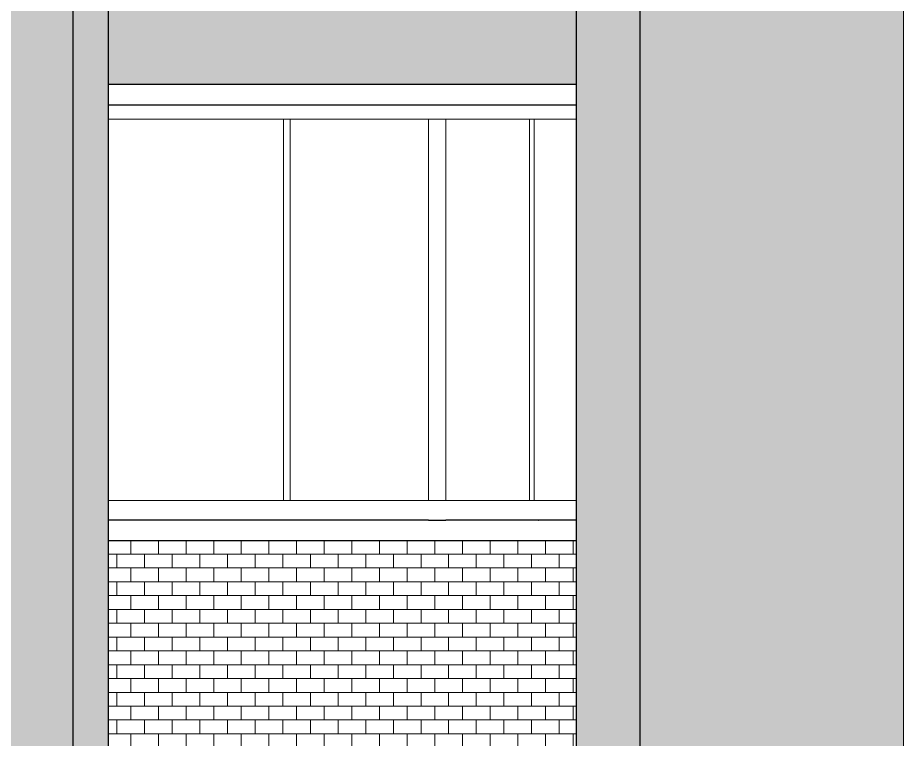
# Model space of a CAD drawing. Header units: inches. Extents: x 153221 to 157601, y -20468 to 0.
# Drawn here: x 153977.2 to 154099.8, y -20274.6 to -20174.7 of the extents above; entities that cross this region are included whole.
import ezdxf

# ---------------------------------------------------------------- set-up
doc = ezdxf.new("R2010")
doc.units = ezdxf.units.IN
doc.header["$MEASUREMENT"] = 0
for name, color, linetype, lineweight in [('DOOR-WIN RA', 3, 'Continuous', 20), ('ELE1 RA', 1, 'Continuous', 30), ('ELE2 RA', 130, 'Continuous', 20), ('HATCH RA', 8, 'Continuous', 5)]:
    doc.layers.add(name, color=color, linetype=linetype, lineweight=lineweight)
pattern_1 = [(0, (-3762.0682, 67.065), (0, 2), []), (90, (-3762.0682, 67.065), (-2, 2), [2, -2])]

# ---------------------------------------------------------------- blocks, each defined once
blk = doc.blocks.new('SKBVVL')
at = {"layer": 'HATCH RA', "transparency": 33554687}
h = blk.add_hatch(dxfattribs=at)
h.set_pattern_fill('AR-B816', color=256, scale=0.25)
h.set_pattern_definition(pattern_1)
h.paths.add_polyline_path([(154207.07, -15760.26), (154139.32, -15760.26), (154139.32, -15806.26), (154207.07, -15806.26)])
h.paths.add_polyline_path([(154207.07, -15648.26), (154139.32, -15648.26), (154139.32, -15694.26), (154207.07, -15694.26)])
h.paths.add_polyline_path([(154254.4, -15642.26), (154254.4, -15640.26), (154254.4, -15566.4), (154254.4, -15561.4), (154254.4, -15549.4), (154254.4, -15529.4), (154254.4, -15527.4), (154254.4, -15459.26), (154216.26, -15459.26), (154207.26, -15459.26), (154207.26, -15526.26), (154216.26, -15526.26), (154216.26, -15561.66), (154228.09, -15561.66), (154228.09, -15566.66), (154216.26, -15566.66), (154216.26, -15674.26), (154219.26, -15674.26), (154219.26, -15679.32), (154216.26, -15679.32), (154216.26, -15786.26), (154219.26, -15786.26), (154219.26, -15791.32), (154216.26, -15791.32), (154216.26, -16016.26), (154217.26, -16016.26), (154217.26, -16022.26), (154227.26, -16022.26), (154227.26, -16028.26), (154254.4, -16028.26), (154254.4, -16011.5), (154254.4, -15791.26), (154254.4, -15786.26), (154254.4, -15774.26), (154254.4, -15754.26), (154254.4, -15752.26), (154254.4, -15679.26), (154254.4, -15674.26), (154254.4, -15662.26)])
h = blk.add_hatch(dxfattribs=at)
h.set_pattern_fill('AR-B816', color=256, scale=0.25)
h.set_pattern_definition(pattern_1)
h.paths.add_polyline_path([(154134.26, -15566.66), (154122.26, -15566.66), (154122.26, -15674.26), (154122.26, -15786.26), (154122.26, -15898.26), (154122.26, -15903.61), (154122.26, -16016.26), (154134.26, -16016.26)])
h.paths.add_polyline_path([(154139.32, -15566.66), (154134.26, -15566.66), (154134.26, -16016.26), (154138.4, -16016.26), (154139.32, -16016.26)])
h = blk.add_hatch(dxfattribs=at)
h.set_pattern_fill('AR-B816', color=256, scale=0.25)
h.set_pattern_definition(pattern_1)
h.paths.add_polyline_path([(154207.07, -16016.26), (154216.26, -16016.26), (154216.26, -15791.32), (154216.26, -15786.26), (154216.26, -15679.32), (154216.26, -15674.26), (154216.26, -15566.66), (154207.07, -15566.66)])
h = blk.add_hatch(dxfattribs=at)
h.set_pattern_fill('AR-B816', color=256, scale=0.25)
h.set_pattern_definition(pattern_1)
h.paths.add_polyline_path([(154188.18, -15903.61), (154196.22, -15903.61), (154207.07, -15903.61), (154207.07, -15872.26), (154139.32, -15872.26), (154139.32, -15903.61), (154145.29, -15903.61), (154185.69, -15903.61)])
at = {"layer": 'DOOR-WIN RA'}
for p, q in [((154164.73, -15811.26), (154139.32, -15811.26)), ((154164.73, -15811.26), (154164.73, -15866.44)), ((154164.73, -15811.26), (154165.7, -15811.26)), ((154165.7, -15811.26), (154165.7, -15866.44)), ((154200.32, -15811.26), (154165.7, -15811.26)), ((154185.69, -15866.44), (154185.69, -15811.26)), ((154188.18, -15866.44), (154188.18, -15811.26)), ((154200.32, -15811.26), (154200.99, -15811.26)), ((154200.32, -15866.44), (154200.32, -15811.26)), ((154200.99, -15866.44), (154200.99, -15811.26)), ((154207.07, -15811.26), (154200.99, -15811.26)), ((154164.73, -15866.44), (154139.32, -15866.44)), ((154164.73, -15866.44), (154165.7, -15866.44)), ((154185.69, -15866.44), (154165.7, -15866.44)), ((154185.69, -15866.44), (154188.18, -15866.44)), ((154200.32, -15866.44), (154188.18, -15866.44)), ((154200.32, -15866.44), (154200.99, -15866.44)), ((154200.99, -15866.44), (154207.07, -15866.44))]:
    blk.add_line(p, q, dxfattribs=at)
at = {"layer": 'ELE1 RA'}
for p, q in [((154134.26, -16022.26), (154134.26, -15561.66)), ((154139.32, -15566.66), (154139.32, -16016.26)), ((154207.07, -15566.66), (154207.07, -16016.26)), ((154216.26, -15791.32), (154216.26, -16016.26)), ((154207.07, -15806.26), (154139.32, -15806.26)), ((154207.07, -15809.26), (154139.32, -15809.26)), ((154185.69, -15869.26), (154139.32, -15869.26)), ((154185.69, -15869.26), (154188.18, -15869.26)), ((154207.07, -15869.26), (154188.18, -15869.26)), ((154201.61, -15869.26), (154201.64, -15869.26)), ((154201.64, -15869.26), (154201.66, -15869.26)), ((154206.61, -15869.26), (154206.62, -15869.26)), ((154206.62, -15869.26), (154206.62, -15869.26)), ((154207.07, -15872.26), (154139.32, -15872.26))]:
    blk.add_line(p, q, dxfattribs=at)
at = {"layer": 'ELE2 RA'}
blk.add_line((154254.4, -15791.26), (154254.4, -16011.5), dxfattribs=at)

msp = doc.modelspace()

# ---------------------------------------------------------------- block references
at = {"xscale": 0.9568106312292479, "yscale": 0.9568106312292479, "zscale": 0.9568106312292479}
msp.add_blockref('SKBVVL', (6507.58, -5060.32), dxfattribs=at)

doc.saveas('drawing.dxf')
